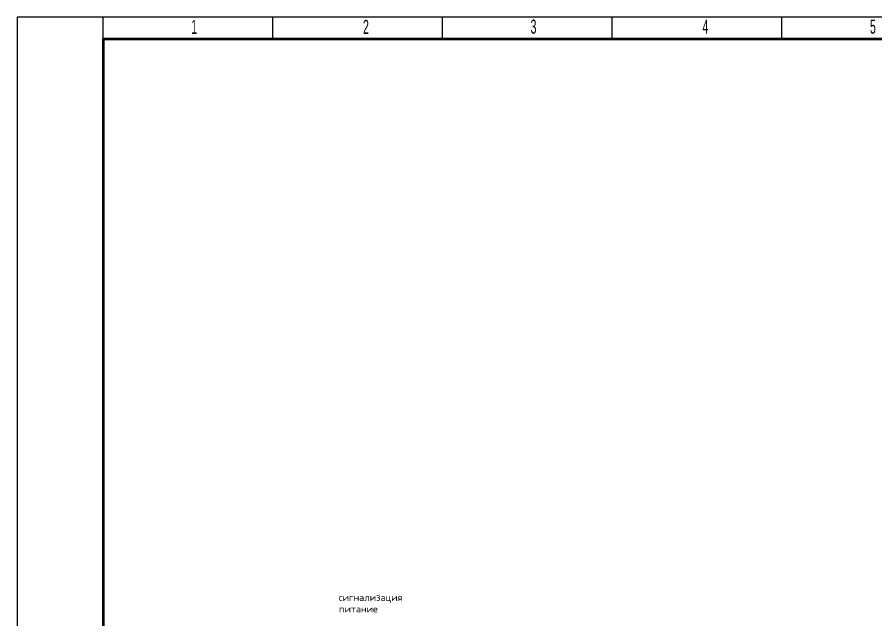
# Model space of a CAD drawing. Extents: x -644 to 551, y -668 to 99.
# Drawn here: x -104.3 to 207.5, y -423.3 to -204.4 of the extents above; entities that cross this region are included whole.
import ezdxf

# ---------------------------------------------------------------- set-up
doc = ezdxf.new("R2010")
doc.units = 0
doc.linetypes.add('Caddy_Solid', pattern=[0])
doc.layers.add('100', color=7, linetype='Continuous')
doc.layers.add('SYMS', color=7, linetype='Continuous')
doc.styles.add('Caddy_Vectorfont1p', font='arial.ttf', dxfattribs={"width": 0.9})
doc.styles.add('SIMPLEX', font='simplex')

msp = doc.modelspace()

# ---------------------------------------------------------------- linework, layer by layer
at = {"linetype": 'Caddy_Solid', "lineweight": 25}
for p, q in [((-73.11, -212.22), (-73.11, -204.42)), ((-11.49, -212.22), (-11.49, -204.42)), ((50.13, -212.22), (50.13, -204.42)), ((111.75, -212.22), (111.75, -204.42)), ((173.37, -212.22), (173.37, -204.42))]:
    msp.add_line(p, q, dxfattribs=at)
at = {"layer": '100', "linetype": 'Caddy_Solid', "lineweight": 50}
for q in [(543.09, -212.31), (-73.11, -659.94)]:
    msp.add_line((-73.11, -212.31), q, dxfattribs=at)
at = {"layer": 'SYMS'}
msp.add_lwpolyline([(-104.31, -667.74), (550.89, -667.74), (550.89, -204.42), (-104.31, -204.42)], close=True, dxfattribs=at)

# ---------------------------------------------------------------- texts
at = {"lineweight": 60, "style": 'Caddy_Vectorfont1p', "width": 0.54}
for s, p in [('1', (-41.13, -210.5)), ('2', (21.27, -210.5)), ('3', (82.11, -210.41)), ('4', (144.51, -210.41)), ('5', (205.35, -210.41))]:
    msp.add_text(s, height=5.11, dxfattribs=at).set_placement(p)
at = {"layer": 'SYMS', "insert": (12.53, -413.95), "char_height": 2.5, "attachment_point": 1, "style": 'SIMPLEX'}
msp.add_mtext_dynamic_manual_height_columns('сигнализация\\Pпитание', width=10.4961, gutter_width=12.5, heights=[0], dxfattribs=at)

doc.saveas('drawing.dxf')
